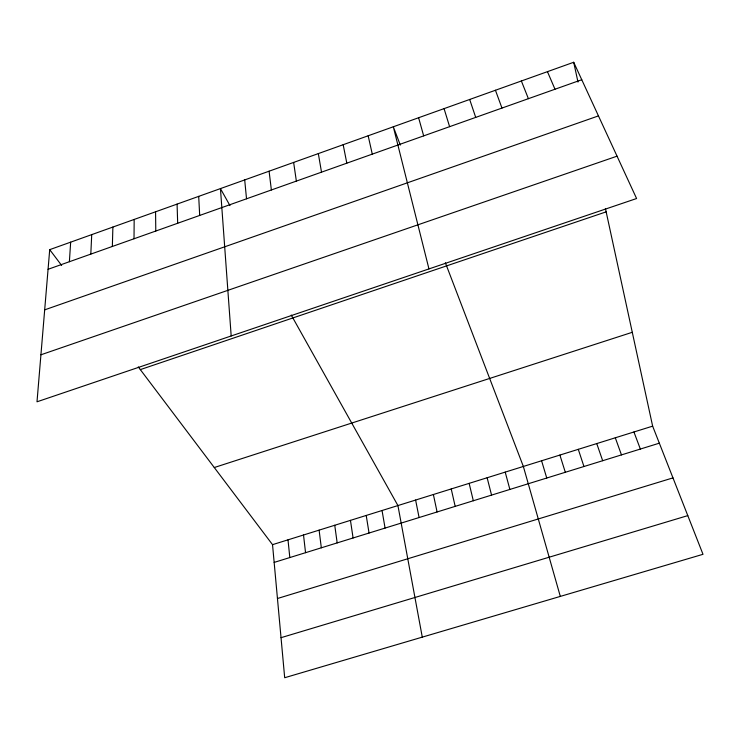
<?xml version="1.0" encoding="UTF-8"?>
<svg xmlns="http://www.w3.org/2000/svg" width="740" height="740" viewBox="0 0 740 740"><rect width="100%" height="100%" fill="white"/><g stroke="black" fill="none" stroke-linecap="round" stroke-linejoin="round"><path stroke-width="1.11" d="M134.014 238.77L134.171 219.447M112.35 246.457L112.887 227.06M90.807 254.107L91.723 234.626M69.384 261.719L70.661 242.156M49.71 249.648L37 401.802L636.594 198.524L573.704 62.271L49.71 249.648L61.633 265.438M48.072 269.295L581.76 79.726M44.678 309.857L598.457 115.893M40.931 354.793L617.049 156.168M140.322 369.611L606.153 211.853M214.276 467.532L632.284 332.297M138.287 366.911L272.533 544.659L652.643 426.148L605.431 208.513M274.151 562.409L659.331 443.177M277.454 598.512L672.975 477.883M281.034 637.677L687.793 515.613M229.964 205.6L220.446 188.598L231.185 335.969M291.246 315.046L397.926 505.568L422.281 637.14M547.452 71.66L554.991 89.225M521.367 80.984L528.397 98.679M652.643 426.148L703 554.306L284.687 677.729L272.533 544.659M400.331 145.105L393.31 126.781L428.96 268.916M445.378 262.783L523.356 466.459L560.31 596.412M633.93 431.984L640.359 449.05M495.439 90.252L501.97 108.068M615.301 437.793L621.471 454.897M596.755 443.575L602.674 460.715M469.678 99.465L475.709 117.392M578.282 449.328L583.952 466.514M559.893 455.063L565.314 472.286M444.065 108.632L449.606 126.66M541.587 460.77L546.749 478.031M418.609 117.734L423.668 135.873M505.207 472.12L509.879 489.436M487.133 477.753L491.563 495.106M469.142 483.359L473.322 500.758M451.224 488.946L455.174 506.373M368.168 135.772L372.276 154.133M573.704 62.271L577.995 82.085M433.381 494.514L437.09 511.969M415.612 500.046L419.09 517.547M343.175 144.707L346.81 163.179M382.043 510.517L385.078 528.073M318.329 153.587L321.512 172.161M366.217 515.447L369.047 533.031M350.455 520.368L353.082 537.98M293.641 162.421L296.361 181.097M334.748 525.261L337.172 542.901M319.107 530.136L321.327 547.804M269.092 171.199L271.367 189.977M303.52 534.992L305.546 552.688M287.999 539.839L289.821 557.553M244.7 179.922L246.522 198.801M198.699 196.368L199.689 215.433M177.073 204.101L177.683 223.258M155.567 211.797L155.788 231.028"/></g></svg>
